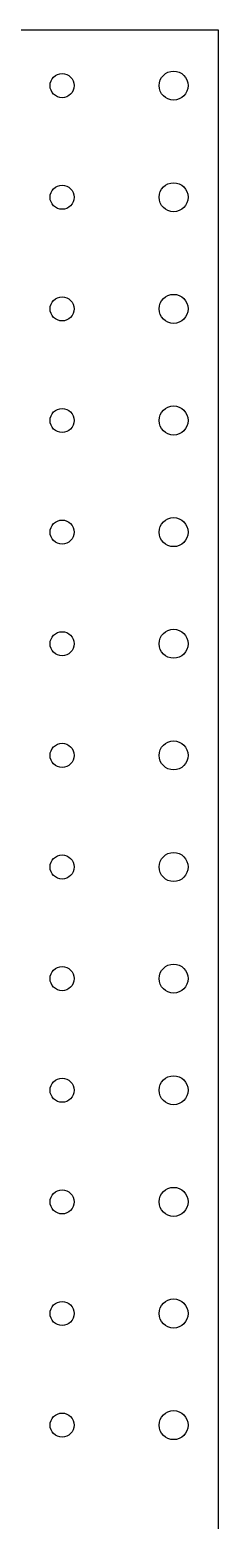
# Model space of a CAD drawing. Header units: millimetres. Extents: x -116965 to 323937, y 291661 to 566926.
# Drawn here: x -13922.2 to -13895.8, y 326482.1 to 326690.7 of the extents above; entities that cross this region are included whole.
import ezdxf

# ---------------------------------------------------------------- set-up
doc = ezdxf.new("R2010")
doc.units = ezdxf.units.MM
doc.layers.add('ALPHA', color=255, linetype='Continuous')

msp = doc.modelspace()

# ---------------------------------------------------------------- linework, layer by layer
at = {"layer": 'ALPHA'}
for p, q in [((-13925.464725, 326690.706516), (-13895.777225, 326690.706516)), ((-13895.777225, 326690.706516), (-13895.777225, 326065.706516))]:
    msp.add_line(p, q, dxfattribs=at)
for centre, radius in [((-13917.652225, 326682.894016), 1.6875), ((-13902.027225, 326682.894016), 2.03125), ((-13917.652225, 326667.269016), 1.6875), ((-13902.027225, 326667.269016), 2.03125), ((-13917.652225, 326651.644016), 1.6875), ((-13902.027225, 326651.644016), 2.03125), ((-13917.652225, 326636.019016), 1.6875), ((-13902.027225, 326636.019016), 2.03125), ((-13917.652225, 326620.394016), 1.6875), ((-13902.027225, 326620.394016), 2.03125), ((-13917.652225, 326604.769016), 1.6875), ((-13902.027225, 326604.769016), 2.03125), ((-13917.652225, 326589.144016), 1.6875), ((-13902.027225, 326589.144016), 2.03125), ((-13902.027225, 326573.519016), 2.03125), ((-13917.652225, 326573.519016), 1.6875), ((-13917.652225, 326557.894016), 1.6875), ((-13902.027225, 326557.894016), 2.03125), ((-13902.027225, 326542.269016), 2.03125), ((-13917.652225, 326542.269016), 1.6875), ((-13917.652225, 326526.644016), 1.6875), ((-13902.027225, 326526.644016), 2.03125), ((-13902.027225, 326511.019016), 2.03125), ((-13917.652225, 326511.019016), 1.6875), ((-13917.652225, 326495.394016), 1.6875), ((-13902.027225, 326495.394016), 2.03125)]:
    msp.add_circle(centre, radius, dxfattribs=at)

doc.saveas('drawing.dxf')
